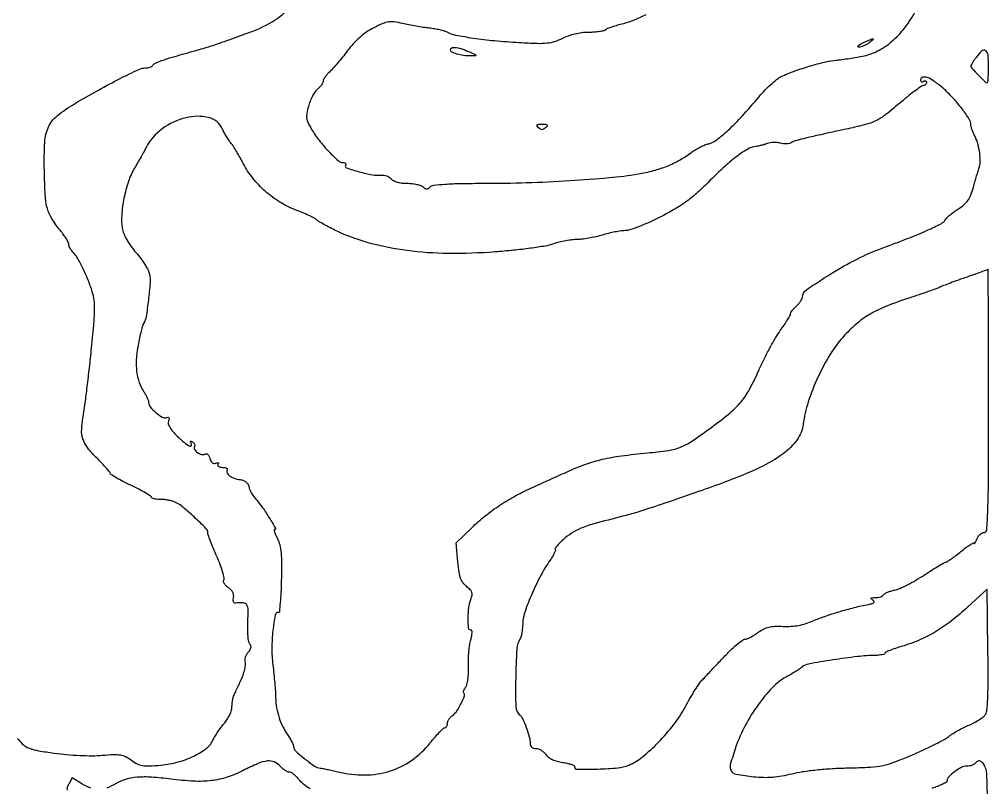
# Model space of a CAD drawing. Extents: x 0 to 1938, y 0 to 2000.
# Drawn here: x 1610.3 to 1938, y 1164.8 to 1424.4 of the extents above; entities that cross this region are included whole.
import ezdxf

# ---------------------------------------------------------------- set-up
doc = ezdxf.new("R2010")
doc.units = 0

msp = doc.modelspace()

# ---------------------------------------------------------------- linework, layer by layer
for points in [[(1609.64326, 1181.37625, -0.02233), (1610.522803, 1180.368943, 0.069998), (1612.053528, 1178.920195, 0.072066), (1613.910123, 1177.967187, 0.040128), (1616.759526, 1177.239181, 0.007608), (1622.060367, 1176.412457, 0.013203), (1626.231816, 1175.938666, 0.010593), (1630.740961, 1175.642867, 0.010833), (1634.988686, 1175.546617, 0.022426), (1638.303419, 1175.692079, -0.011018), (1642.247376, 1175.955393, -0.05315), (1644.487941, 1175.817265, -0.077309), (1646.233599, 1175.234737, -0.040083), (1648.189987, 1174.017657, 0.039992), (1650.154073, 1172.795293, 0.078549), (1651.896736, 1172.217834, 0.053371), (1654.141341, 1172.090737, 0.01065), (1658.150945, 1172.377411, 0.043438), (1663.932211, 1173.426416, 0.046388), (1669.313251, 1175.445888, 0.051284), (1673.562526, 1178.07586, 0.123965), (1675.832834, 1180.956679, -0.029159), (1676.445945, 1182.137068, -0.013297), (1677.375254, 1183.606402, -0.013116), (1678.439341, 1185.107112, -0.017596), (1679.485461, 1186.405539, 0.032937), (1680.457076, 1187.690199, 0.028964), (1681.298073, 1189.146262, 0.03008), (1681.902015, 1190.552245, 0.073208), (1682.125, 1191.655539, -0.014345), (1682.306248, 1193.862131, -0.049485), (1682.604408, 1195.264223, -0.032778), (1683.224117, 1196.843423, -0.003766), (1684.874812, 1200.286783, 0.022787), (1685.732091, 1202.264694, 0.02514), (1686.374721, 1204.24931, 0.025641), (1686.74719, 1205.983118, 0.104407), (1686.696032, 1207.054374, -0.078498), (1686.609572, 1207.923944, -0.054895), (1686.773846, 1208.896966, -0.054423), (1687.148975, 1209.820919, -0.072876), (1687.688327, 1210.54547, 0.047768), (1688.307204, 1211.295418, 0.102434), (1688.591292, 1211.98592, 0.125293), (1688.549966, 1212.639676, 0.093074), (1688.202945, 1213.277879, -0.131041), (1687.832393, 1214.100903, -0.018149), (1687.594455, 1215.976939, -0.01977), (1687.479084, 1218.267342, -0.015584), (1687.529664, 1220.75, 0.013724), (1687.630101, 1224.91845, 0.146162), (1687.144559, 1226.524264, 0.239575), (1685.96582, 1227.19388, 0.042044), (1683.337405, 1227.094718, -0.175102), (1682.921326, 1227.189922, -0.161194), (1682.644812, 1227.532192, -0.104331), (1682.55602, 1228.111929, -0.050003), (1682.673448, 1228.859264, 0.092876), (1682.737836, 1229.770301, 0.085936), (1682.47313, 1230.670097, 0.0751), (1681.878726, 1231.525136, 0.050639), (1680.977634, 1232.303112, -0.044246), (1680.185825, 1232.969297, -0.061897), (1679.619933, 1233.699529, -0.079022), (1679.349946, 1234.379582, -0.195896), (1679.437243, 1234.898457, 0.199553), (1679.555525, 1235.633062, 0.014073), (1679.004513, 1237.684277, 0.018157), (1678.164932, 1240.160545, 0.012598), (1677.045651, 1242.895987, -0.005056), (1675.878922, 1245.629038, -0.007052), (1674.89466, 1248.098603, -0.004522), (1674.118955, 1250.183976, -0.086986), (1674, 1250.862557, 0.199405), (1673.380397, 1252.35441, 0.009182), (1669.330253, 1256.243688, 0.014102), (1665.193555, 1259.861428, 0.078637), (1662.663696, 1261.355363, 0.03466), (1661.637656, 1261.680842, 0.018289), (1660.327773, 1261.94816, 0.018112), (1658.960845, 1262.124812, 0.02658), (1657.75, 1262.172246, -0.024956), (1656.696135, 1262.210106, -0.039849), (1655.807812, 1262.358451, -0.047792), (1655.177288, 1262.58194, -0.291524), (1655, 1262.86017, 0.260187), (1654.779021, 1263.256077, 0.006507), (1652.94375, 1264.355218, 0.012357), (1650.683022, 1265.59579, 0.007904), (1648, 1266.929639, -0.007634), (1645.316937, 1268.261698, -0.011962), (1643.05625, 1269.496743, -0.006117), (1641.215034, 1270.590847, -0.261315), (1641, 1270.974198, 0.17498), (1640.84344, 1271.407865, 0.006441), (1639.693746, 1272.756901, 0.011049), (1638.257113, 1274.327845, 0.007462), (1636.553178, 1276.057898, -0.030465), (1633.301426, 1279.678302, -0.092228), (1631.757499, 1282.594195, -0.090941), (1631.354142, 1285.893869, -0.029108), (1631.937849, 1290.819844, 0.010895), (1632.43057, 1293.986528, 0.002352), (1633.137672, 1299.486374, 0.002453), (1633.895306, 1305.863138, 0.002342), (1634.602632, 1312.346534, 0.00375), (1635.44519, 1321.051908, 0.017919), (1635.710405, 1326.037049, 0.031466), (1635.554184, 1329.460905, 0.049152), (1634.948985, 1332.346534, 0.020057), (1633.521764, 1336.317119, 0.017504), (1631.720535, 1340.348593, 0.017099), (1629.871551, 1343.820237, 0.065549), (1628.384117, 1345.75874, -0.038528), (1627.854449, 1346.376994, -0.034949), (1627.406584, 1347.088987, -0.036741), (1627.097216, 1347.785162, -0.086395), (1627, 1348.343585, 0.119289), (1626.83922, 1349.007908, 0.01792), (1626.163838, 1350.213215, 0.019267), (1625.243386, 1351.602577, 0.015567), (1624.15349, 1353.022156, -0.031367), (1621.226861, 1357.094077, -0.074665), (1619.740041, 1360.501691, -0.051781), (1619.035632, 1364.897405, -0.009224), (1618.727485, 1373.226328, -0.01764), (1618.889723, 1382.91448, -0.093364), (1620.136718, 1388.049958, -0.117761), (1623.033117, 1391.790878, -0.035551), (1628.979882, 1395.915773, -0.007307), (1637.020195, 1400.527447, -0.00993), (1644.41533, 1404.43671, -0.006875), (1650.691633, 1407.489255, -0.110174), (1652.981392, 1408, 0.044503), (1653.750915, 1408.068629, 0.045203), (1654.491975, 1408.272319, 0.049288), (1655.09987, 1408.571293, 0.115927), (1655.454911, 1408.927045, -0.150202), (1656.277691, 1409.647291, -0.021712), (1658.375253, 1410.478896, -0.01299), (1661.951229, 1411.616727, -0.002081), (1669, 1413.627743, 0.004611), (1673.343914, 1414.890863, 0.007938), (1676.93378, 1416.033178, 0.005631), (1681.231845, 1417.530445, 0.001272), (1688.5, 1420.175433, 0.052079), (1696.741577, 1424.213903, 0.083954), (1702.567016, 1429.397955, 0.07022)], [(1822.079976, 1425.9787, -0.027652), (1818.192589, 1424.133016, -0.037619), (1814.5, 1422.938842, 0.010991), (1812.515943, 1422.411974, 0.013496), (1810.689687, 1421.829929, 0.01196), (1809.191922, 1421.267122, 0.088905), (1808.55, 1420.86404, -0.128921), (1807.905915, 1420.527394, -0.019266), (1806.45736, 1420.253812, -0.02059), (1804.682886, 1420.063274, -0.01645), (1802.760162, 1420, 0.031406), (1800.50984, 1419.858512, 0.025707), (1798.136416, 1419.434007, 0.02598), (1795.851675, 1418.776186, 0.034879), (1793.869491, 1417.933419, -0.038818), (1791.226459, 1416.834156, -0.054622), (1788.729985, 1416.308798, -0.032952), (1785.365686, 1416.199761, -0.006066), (1779.159329, 1416.483051, -0.009201), (1770.963052, 1417.108376, -0.012993), (1763.69349, 1417.988862, -0.012729), (1757.827737, 1419.007685, -0.073624), (1754.875198, 1420.066792, 0.052672), (1753.947214, 1420.444074, 0.01436), (1752.413144, 1420.839358, 0.014359), (1750.637, 1421.189703, 0.014488), (1748.848987, 1421.436313, -0.010576), (1746.848094, 1421.69635, -0.005797), (1744.40837, 1422.095031, -0.005775), (1741.939564, 1422.557357, -0.009173), (1739.83908, 1423.016092, 0.02318), (1737.031953, 1423.547271, 0.072453), (1735.114868, 1423.53962, 0.064457), (1733.160398, 1422.983141, 0.015728), (1730.119607, 1421.560609, 0.03272), (1727.679804, 1420.116499, 0.029368), (1725.355036, 1418.317539, 0.028281), (1723.173963, 1416.186303, 0.025435), (1721.163908, 1413.748623, -0.007827), (1719.515355, 1411.59949, -0.007606), (1717.784868, 1409.482193, -0.007539), (1716.207653, 1407.66749, -0.027837), (1715.133381, 1406.595012, 0.026781), (1714.316824, 1405.783254, 0.030255), (1713.626681, 1404.919801, 0.031639), (1713.13856, 1404.124643, 0.12243), (1713, 1403.567253, -0.117806), (1712.869988, 1403.023107, -0.035063), (1712.428221, 1402.284724, -0.033035), (1711.798458, 1401.498425, -0.030347), (1711.053519, 1400.777853, 0.067253), (1710.22858, 1399.853067, 0.026923), (1709.354188, 1398.395219, 0.02605), (1708.568095, 1396.700624, 0.029813), (1708.001921, 1395.007133, 0.024201), (1707.479063, 1392.6087, 0.07677), (1707.457757, 1390.971225, 0.076049), (1707.931557, 1389.395201, 0.023453), (1709.103719, 1387.201521, 0.032293), (1711.625669, 1383.532524, 0.023452), (1714.870194, 1379.785548, 0.018005), (1718.073102, 1376.653333, 0.186683), (1719.761965, 1376, -0.069004), (1720.24003, 1375.933708, -0.143328), (1720.556149, 1375.735388, -0.190255), (1720.663388, 1375.441395, -0.132601), (1720.561304, 1375.099192, 0.482651), (1720.877319, 1374.221964, 0.014199), (1725.179577, 1372.903913, 0.021403), (1729.669722, 1371.871085, 0.075984), (1732.613856, 1371.777985, -0.068263), (1733.515722, 1371.763329, -0.051389), (1734.476477, 1371.512625, -0.052145), (1735.348842, 1371.078089, -0.078093), (1735.986301, 1370.516507, 0.106917), (1736.776601, 1369.896734, 0.045023), (1738.045743, 1369.416072, 0.039041), (1739.635388, 1369.103737, 0.029), (1741.422445, 1369, -0.026156), (1743.109708, 1368.911674, -0.028746), (1744.725343, 1368.6475, -0.02989), (1746.064519, 1368.263406, -0.112045), (1746.8, 1367.8, 0.049631), (1747.452741, 1367.265408, 0.147822), (1748, 1367.1, 0.147822), (1748.547259, 1367.265408, 0.049631), (1749.2, 1367.8, -0.169642), (1750.396416, 1368.376924, -0.011838), (1754.168579, 1368.715649, -0.012326), (1759.549466, 1368.937629, -0.004085), (1767.45, 1369.004067, 0.00793), (1781.692167, 1369.233361, 0.0072), (1796.386943, 1369.915051, 0.007417), (1809.73203, 1370.925723, 0.018155), (1819.5, 1372.170289, 0.024331), (1824.666661, 1373.280652, 0.031072), (1829.284735, 1374.823678, 0.032436), (1833.510499, 1376.862031, 0.031094), (1837.5, 1379.455672, -0.025647), (1838.859411, 1380.360652, -0.01824), (1840.466425, 1381.237703, -0.018478), (1842.065513, 1381.963653, -0.03687), (1843.385701, 1382.394561, 0.103509), (1846.096881, 1383.697779, 0.023989), (1849.980641, 1386.984511, 0.020229), (1854.732378, 1391.787377, 0.009877), (1860.414545, 1398.268039, -0.018165), (1862.503446, 1400.572306, -0.017984), (1864.76085, 1402.726865, -0.018171), (1866.868492, 1404.465636, -0.063794), (1868.386885, 1405.347223, -0.015231), (1873.194455, 1407.201735, -0.013484), (1878.304186, 1408.842657, -0.013817), (1883.023547, 1410.078599, -0.03566), (1886.5, 1410.629693, 0.01173), (1888.413964, 1410.839885, 0.005301), (1890.911978, 1411.200686, 0.005245), (1893.541627, 1411.637305, 0.007145), (1895.902477, 1412.08967, 0.074895), (1900.950518, 1413.950201, 0.057702), (1905.741177, 1417.355155, 0.051467), (1910.108103, 1422.188224, 0.038501), (1913.892531, 1428.29256, 0.012314)], [(1708.60488, 1164.30794, -0.034842), (1706.371626, 1165.931503, -0.051548), (1704.688249, 1167.669197, 0.030858), (1703.892823, 1168.561228, 0.034287), (1703.019627, 1169.315327, 0.036617), (1702.195379, 1169.844334, 0.124993), (1701.582407, 1170, -0.109101), (1700.96991, 1170.135258, -0.035234), (1700.152072, 1170.5875, -0.033214), (1699.286486, 1171.234616, -0.031726), (1698.5, 1172, 0.109618), (1696.472502, 1173.437884, 0.129642), (1694.151867, 1173.766469, 0.072963), (1690.976987, 1172.912161, 0.016467), (1685.910293, 1170.517838, -0.039882), (1680.552773, 1168.286329, -0.049351), (1675.276024, 1167.126707, -0.042177), (1669.248091, 1166.925326, -0.019986), (1661.5, 1167.63139, 0.01579), (1654.968932, 1168.28185, 0.036856), (1650.059152, 1168.252452, 0.049164), (1646.204195, 1167.559272, 0.068624), (1643, 1166.154441, -0.047029), (1639.891915, 1164.629076, -0.088427)], [(1937.630787, 1161.300439, 0.001652), (1937.397124, 1169.144029, 0.059924), (1937.122737, 1170.925861, 0.062612), (1936.418712, 1172.602437, 0.129043), (1935.426158, 1173.607197, 0.212569), (1934.400687, 1173.726624, 0.180487), (1933.532624, 1173.052786, -0.119487), (1933.123548, 1172.648608, -0.048447), (1932.411448, 1172.309256, -0.044303), (1931.539439, 1172.077893, -0.042725), (1930.629544, 1172, 0.116289), (1928.758899, 1171.558965, 0.044808), (1926.473834, 1170.149688, 0.043556), (1924.550681, 1168.431234, 0.190893), (1924, 1167.041412, -0.267754), (1923.754793, 1166.616345, -0.017675), (1922.457813, 1165.926251, -0.021783), (1920.76188, 1165.189001, -0.01425), (1918.75, 1164.481817, 0.02193)], [(1634.441398, 1164.580957, -0.050755), (1631.427273, 1166.044948), (1628.118478, 1168.089895), (1626.979535, 1165.961761, 0.042387), (1626.482662, 1164.808072, 0.109243), (1626.388707, 1163.910759, 0.111207)]]:
    msp.add_lwpolyline(points, format="xyb")
for points in [[(1897.55887, 1416.468197, -0.035151), (1896.701167, 1415.909576, -0.030217), (1895.730029, 1415.444532, -0.031371), (1894.793776, 1415.130668, -0.072543), (1894.05887, 1415.045104, -0.268275), (1893.797767, 1415.206315, -0.333241), (1893.839168, 1415.480476, -0.068317), (1894.441795, 1415.930248, -0.018838), (1895.5, 1416.463885, -0.003644), (1898.156398, 1417.656888, -0.10355), (1898.889317, 1417.811923, -0.701493), (1898.969815, 1417.591013, -0.012305)], [(1762.13519, 1413.539142, -0.003263), (1764.238455, 1412.609631, -0.156557), (1764.577754, 1412.303997, -0.560944), (1764.46703, 1412.099112, -0.010683), (1763, 1412.052796, -0.033621), (1760.500187, 1412.195498, -0.04064), (1758.199946, 1412.674907, -0.04399), (1756.471599, 1413.354499, -0.284374), (1756, 1414.116631, -0.311618), (1756.455307, 1414.776243, -0.114578), (1757.63647, 1414.935847, -0.057514), (1759.557781, 1414.528838, -0.02149)], [(1933.75, 1411.530467, 0.009459), (1933.079698, 1410.570987, 0.012858), (1932.514062, 1409.679043, 0.00977), (1932.080166, 1408.92106, 0.125748), (1932, 1408.607346, 0.191506), (1932.281978, 1407.898135, 0.005747), (1934.5368, 1405.565113, 0.005694), (1936.846046, 1403.282673, 0.19444), (1937.545455, 1403, 0.382823), (1937.727498, 1403.163315, 0.006474), (1937.866477, 1404.615625, 0.012865), (1937.96731, 1406.391155, 0.00775), (1938, 1408.5, 0.024583), (1937.809622, 1412.369849, 0.216556), (1936.97234, 1413.815921, 0.357474), (1935.689842, 1413.729602, 0.047096)], [(1915, 1403.940983, 0.108972), (1915.078288, 1403.586039, 0.182303), (1915.29375, 1403.3746, 0.161196), (1915.6179, 1403.343488, 0.082592), (1916, 1403.5, -0.082592), (1916.3821, 1403.656512, -0.161196), (1916.70625, 1403.6254, -0.182303), (1916.921712, 1403.413961, -0.108972), (1917, 1403.059017, -0.096246), (1916.921466, 1402.654811, -0.097245), (1916.697405, 1402.311086, -0.098574), (1916.362977, 1402.080954, -0.101902), (1915.969889, 1402, 0.152297), (1915.322501, 1401.798128, 0.00661), (1913.364133, 1400.406639, 0.010735), (1911.070394, 1398.654038, 0.0074), (1908.545769, 1396.575794, -0.009061), (1903.213415, 1392.215896, -0.049836), (1900.08506, 1390.220913, -0.052724), (1896.697679, 1388.935267, -0.010867), (1890.480179, 1387.442312, 0.000705), (1879.927714, 1385.13419, 0.006207), (1875.273545, 1384.048566, 0.012285), (1872.616785, 1383.324308, 0.070684), (1871.295989, 1382.715612, -0.097372), (1870.656815, 1382.461172, -0.03697), (1869.698428, 1382.354538, -0.034881), (1868.610488, 1382.390272, -0.03585), (1867.548225, 1382.577252, 0.037615), (1866.445762, 1382.767303, 0.029801), (1865.23698, 1382.810754, 0.030655), (1864.105231, 1382.714388, 0.063435), (1863.252236, 1382.475618, -0.023994), (1862.420122, 1382.170312, -0.012381), (1861.353843, 1381.864953, -0.012279), (1860.239407, 1381.604491, -0.018172), (1859.250207, 1381.436013, 0.094158), (1856.541918, 1380.53815, 0.034719), (1853.155578, 1378.332596, 0.024747), (1848.873614, 1374.753762, 0.00918), (1843.20125, 1369.318769, -0.015392), (1839.205148, 1365.583991, -0.024068), (1835.523996, 1362.651369, -0.024231), (1831.596543, 1360.099941, -0.015886), (1826.8496, 1357.531895, -0.011078), (1823.182724, 1355.796757, -0.013228), (1819.651285, 1354.331244, -0.012014), (1816.630904, 1353.253025, -0.079883), (1815.057281, 1353, 0.035925), (1813.673052, 1352.900414, 0.012166), (1811.680568, 1352.562555, 0.012028), (1809.489279, 1352.080922, 0.013533), (1807.408931, 1351.510824, -0.017972), (1805.237275, 1350.93638, -0.012766), (1802.766998, 1350.443021, -0.012911), (1800.381921, 1350.092859, -0.026574), (1798.5, 1349.966931, 0.028021), (1796.679188, 1349.839806, 0.015975), (1794.5, 1349.493316, 0.015919), (1792.322194, 1349.002969, 0.025317), (1790.5, 1348.431459, -0.04766), (1788.081891, 1347.790008, -0.007315), (1783.156642, 1347.04855, -0.008116), (1777.300673, 1346.350996, -0.006964), (1771.118357, 1345.803044, -0.020823), (1755.296129, 1345.283335, -0.030049), (1741.33253, 1346.246734, -0.033729), (1728.975434, 1348.705325, -0.042306), (1718, 1352.691663, -0.008309), (1715.784352, 1353.760765, -0.009134), (1713.675, 1354.870884, -0.008638), (1711.908802, 1355.882133, -0.044881), (1711, 1356.540549, 0.058054), (1710.068456, 1357.178804, 0.010561), (1708.192983, 1358.116419, 0.011242), (1705.938296, 1359.123278, 0.009989), (1703.55058, 1360.070135, -0.050317), (1698.350585, 1362.634195, -0.042086), (1693.422667, 1366.324531, -0.042045), (1689.177352, 1370.792403, -0.049938), (1686.008867, 1375.670695, 0.008609), (1684.935571, 1377.666288, 0.008056), (1683.770851, 1379.668892, 0.008054), (1682.679884, 1381.412879, 0.027144), (1681.888275, 1382.5, -0.023294), (1681.165325, 1383.476941, -0.011399), (1680.332269, 1384.783216, -0.011282), (1679.526373, 1386.183118, -0.016057), (1678.879408, 1387.464139, 0.23061), (1674.26089, 1391.213819, 0.118324), (1666.626583, 1391.161098, 0.097018), (1658.591572, 1387.418647, 0.115434), (1653.141327, 1381.098495, -0.005566), (1652.441111, 1379.794866, -0.001963), (1651.409323, 1377.941433, -0.001949), (1650.259439, 1375.913362, -0.002287), (1649.15307, 1374, 0.051673), (1647.152861, 1369.587282, 0.030598), (1645.659182, 1363.998304, 0.03072), (1644.872987, 1358.360392, 0.059638), (1645.063648, 1353.823643, 0.057272), (1645.574497, 1352.016907, 0.030999), (1646.584733, 1349.935936, 0.028185), (1647.990856, 1347.743562, 0.023792), (1649.711639, 1345.590255, -0.020183), (1651.303064, 1343.628013, -0.020259), (1652.728968, 1341.546243, -0.020569), (1653.820824, 1339.634431, -0.072348), (1654.283125, 1338.299257, -0.065457), (1654.460413, 1335.254253, -0.011683), (1653.913395, 1329.569752, -0.009853), (1653.118725, 1323.889744, -0.099038), (1652.288315, 1321.657487, 0.069792), (1651.96034, 1320.9115, 0.006922), (1651.454543, 1319.017903, 0.008617), (1650.919394, 1316.731701, 0.006738), (1650.414881, 1314.232971, 0.030274), (1649.814556, 1309.464084, 0.047609), (1649.940163, 1305.340515, 0.054223), (1650.800066, 1301.732046, 0.059511), (1652.39978, 1298.512611, -0.019821), (1653.012297, 1297.491711, -0.020954), (1653.529935, 1296.443938, -0.021129), (1653.897915, 1295.508306, -0.083307), (1654, 1294.899854, 0.176781), (1654.544146, 1293.408908, 0.042407), (1656.43574, 1291.5145, 0.041646), (1658.588263, 1289.983847, 0.217496), (1659.998846, 1289.832949, -0.078832), (1660.533821, 1289.921706, -0.267571), (1660.829946, 1289.753795, -0.185469), (1660.898342, 1289.343826, -0.04126), (1660.69567, 1288.649313, 0.159549), (1660.649362, 1287.723487, 0.065418), (1661.141774, 1286.54935, 0.046683), (1662.144722, 1285.147605, 0.021419), (1663.689722, 1283.512863, 0.019216), (1666.074932, 1281.368161, 0.057593), (1667.906899, 1280.170874, 0.429641), (1668.460255, 1280.371473, 0.246043), (1668.404508, 1281.154508, -0.028948), (1668.154868, 1281.616187, -0.323892), (1668.191836, 1281.80982, -0.309012), (1668.391571, 1281.841292, -0.02762), (1668.861803, 1281.58541, -0.068083), (1669.271489, 1281.247605, -0.084621), (1669.540263, 1280.834194, -0.099751), (1669.629765, 1280.411766, -0.141819), (1669.527322, 1280.044209, 0.283858), (1669.52693, 1279.085518, 0.098234), (1670.509889, 1278.027407, 0.088895), (1671.903882, 1277.355685, 0.209301), (1673.023503, 1277.514526, -0.174656), (1673.504101, 1277.615832, -0.146619), (1673.980113, 1277.397963, -0.098594), (1674.397176, 1276.853701, -0.050421), (1674.69873, 1276.044058, 0.054138), (1675.027807, 1275.180152, 0.104501), (1675.491224, 1274.607515, 0.136188), (1676.056277, 1274.360936, 0.127476), (1676.683359, 1274.431988, -0.043826), (1677.193492, 1274.578023, -0.174833), (1677.509819, 1274.528611, -0.311493), (1677.613329, 1274.32267, -0.10422), (1677.492921, 1273.988546, 0.21322), (1677.442766, 1273.61488, 0.177721), (1677.683606, 1273.290385, 0.099696), (1678.231064, 1273.07058, 0.045798), (1679, 1273, -0.040669), (1679.773842, 1272.936952, -0.088107), (1680.334885, 1272.739534, -0.164968), (1680.595346, 1272.448313, -0.243732), (1680.570027, 1272.113307, 0.263316), (1680.533396, 1271.165569, 0.114971), (1681.377379, 1270.174163, 0.075438), (1682.969036, 1269.33331, 0.049394), (1684.989784, 1268.845818, -0.060025), (1686.047603, 1268.566773, -0.077987), (1686.909479, 1268.057746, -0.085412), (1687.517316, 1267.35235, -0.091246), (1687.837022, 1266.5, 0.062147), (1688.129367, 1265.558241, 0.024747), (1688.748531, 1264.353125, 0.02403), (1689.552985, 1263.103973, 0.027808), (1690.438079, 1262, -0.029634), (1692.541254, 1259.357018, -0.015967), (1694.826642, 1255.876123, -0.008443), (1696.831021, 1252.472008, -0.574576), (1696.555879, 1252, 0.470698), (1696.410348, 1251.824004, 0.03046), (1696.597683, 1251.089832, 0.027062), (1696.979412, 1250.090395, 0.014575), (1697.550908, 1248.901555, -0.061033), (1698.323015, 1246.820883, -0.035134), (1698.757913, 1244.17945, -0.023077), (1698.930332, 1240.497768, -0.00698), (1698.855861, 1234.901555, -0.005219), (1698.698179, 1230.721527, -0.008667), (1698.467421, 1227.202332, -0.00299), (1698.202711, 1224.2289, -0.38672), (1697.951021, 1224, 0.359943), (1696.77268, 1223.025468, 0.019488), (1695.998653, 1217.897228, 0.02657), (1695.654607, 1211.941575, 0.030904), (1695.978918, 1206.27933, -0.003548), (1696.334214, 1203.117678, -0.003905), (1696.632643, 1200.050803, -0.003642), (1696.848028, 1197.427062, -0.019747), (1696.898187, 1196, 0.036566), (1697.133598, 1192.580959, 0.035612), (1697.864641, 1189.201509, 0.036277), (1699.049224, 1186.023138, 0.041763), (1700.636504, 1183.203712, -0.0136), (1701.541457, 1181.788847, -0.016652), (1702.305732, 1180.417785, -0.015226), (1702.868173, 1179.237757, -0.103948), (1703.000029, 1178.610453, 0.210088), (1703.605149, 1177.233956, 0.016011), (1706.753881, 1174.525085, 0.019315), (1710.070077, 1172.057044, 0.127027), (1712, 1171.355893, -0.022223), (1712.848012, 1171.236202, -0.004208), (1714.38125, 1170.936442, -0.004487), (1716.167174, 1170.554926, -0.004104), (1718, 1170.130339, 0.059068), (1727.130616, 1169.049294, 0.075789), (1735.482945, 1170.323923, 0.078257), (1742.872325, 1173.975081, 0.068301), (1749.179386, 1179.868525, -0.009004), (1750.83857, 1181.834769, -0.013315), (1752.369269, 1183.492629, -0.008466), (1753.690994, 1184.804609, -0.193556), (1754.176826, 1185, 0.170849), (1754.490898, 1185.110545, 0.094179), (1754.758193, 1185.423968, 0.074691), (1754.938989, 1185.891181, 0.055085), (1755, 1186.443296, -0.096836), (1755.126531, 1187.090492, -0.046174), (1755.518585, 1187.846468, -0.043408), (1756.089981, 1188.586568, -0.047382), (1756.765396, 1189.193296, 0.08412), (1758.234641, 1190.72139, 0.03401), (1759.701014, 1193.224497, 0.028243), (1760.779161, 1195.736196, 0.291454), (1760.546117, 1196.787217, -0.208184), (1760.426832, 1197.090352, -0.069921), (1760.511572, 1197.569001, -0.055406), (1760.768148, 1198.135106, -0.039142), (1761.17104, 1198.706091, 0.117372), (1761.607618, 1199.589378, 0.022438), (1761.931249, 1201.362788, 0.022807), (1762.125377, 1203.513214, 0.019253), (1762.138913, 1205.7981, -0.016038), (1762.137693, 1208.21942, -0.013499), (1762.287814, 1210.779754, -0.013714), (1762.552284, 1213.110453, -0.036267), (1762.906743, 1214.75, 0.020567), (1763.242324, 1216.096265, 0.049026), (1763.350433, 1217.120224, 0.083446), (1763.245443, 1217.773749, 0.321707), (1762.930194, 1218, -0.387272), (1762.176677, 1218.686609, -0.023834), (1762.02755, 1221.984043, -0.030758), (1762.258293, 1225.586725, -0.059536), (1762.955784, 1228.383703, 0.043069), (1763.353312, 1229.780674, 0.128448), (1763.289887, 1230.76498, 0.118016), (1762.746492, 1231.641829, 0.033571), (1761.526551, 1232.698803, -0.069547), (1760.295765, 1233.93033, -0.075524), (1759.490808, 1235.419809, -0.049688), (1758.955702, 1237.556322, -0.013619), (1758.543514, 1241.007245), (1757.945493, 1247.51449), (1763.222746, 1252.589948, -0.022639), (1767.824757, 1256.631429, -0.022771), (1772.764645, 1260.231923, -0.022215), (1778.129104, 1263.446639, -0.019388), (1784.00324, 1266.332738, 0.00095), (1786.573325, 1267.479886, 0.000486), (1789.794702, 1268.928849, 0.000483), (1793.110945, 1270.428216, 0.000726), (1796, 1271.742862, -0.022071), (1801.829762, 1274.100858, -0.02838), (1807.379886, 1275.717751, -0.023567), (1813.831326, 1276.889111, -0.0098), (1822.631101, 1277.886709, 0.012776), (1829.786115, 1278.741012, 0.059336), (1833.796745, 1279.820476, 0.053168), (1837.639146, 1281.858568, 0.008987), (1844.450562, 1286.638451, 0.015877), (1850.579197, 1291.410861, 0.047026), (1854.337752, 1295.184165, 0.049456), (1857.22219, 1299.486338, 0.019032), (1860.378429, 1305.958464, -0.011213), (1862.060044, 1309.548138, -0.008963), (1864.026895, 1313.340448, -0.00908), (1865.97455, 1316.785624, -0.022577), (1867.555961, 1319.210779, 0.007739), (1868.875334, 1321.108559, 0.010888), (1869.988314, 1322.843978, 0.007354), (1870.859445, 1324.317975, 0.1305), (1871, 1324.847327, -0.136369), (1871.121387, 1325.284117, -0.02598), (1871.5875, 1325.974163, -0.025983), (1872.234315, 1326.745241, -0.021327), (1873, 1327.5, 0.026545), (1873.768358, 1328.273358, 0.029278), (1874.423956, 1329.099955, 0.030517), (1874.893504, 1329.864121, 0.114083), (1875.039, 1330.404988, -0.23595), (1876.484334, 1333.056795, -0.013559), (1884.467273, 1338.30103, -0.02093), (1893.529291, 1343.396911, -0.029744), (1902, 1347.088008, 0.005288), (1910.761312, 1350.406244, 0.012311), (1917.233381, 1353.121548, 0.01092), (1921.936399, 1355.356916, 0.145678), (1923.315979, 1356.654699, -0.071639), (1923.86102, 1357.343155, -0.016405), (1924.974445, 1358.330206, -0.016637), (1926.345797, 1359.392826, -0.015531), (1927.815979, 1360.387661, 0.036871), (1929.705639, 1361.787409, 0.063018), (1931.018303, 1363.24342, 0.058218), (1931.991943, 1365.062246, 0.026996), (1932.839194, 1367.608555, -0.002383), (1933.392191, 1369.591245, -0.002632), (1933.94635, 1371.503763, -0.002445), (1934.436078, 1373.131886, -0.013488), (1934.727666, 1374, 0.083478), (1935.135545, 1376.186165, 0.034496), (1934.981381, 1379.201511, 0.034333), (1934.390123, 1382.297792, 0.055939), (1933.426095, 1384.79002, -0.016246), (1932.884471, 1385.915977, -0.016997), (1932.425808, 1387.058086, -0.01691), (1932.09775, 1388.068044, -0.068895), (1932.006161, 1388.705591, 0.139947), (1931.423178, 1390.708839, 0.021676), (1929.049555, 1394.144124, 0.024134), (1925.96826, 1397.83047, 0.026136), (1922.622873, 1401.100758, 0.025999), (1919.644692, 1403.459272, 0.065382), (1917.203229, 1404.752867, 0.15673), (1915.674287, 1404.822832, 0.338506)], [(1788.2, 1387.8, -0.049631), (1787.547259, 1387.265408, -0.147822), (1787, 1387.1, -0.147822), (1786.452741, 1387.265408, -0.049631), (1785.8, 1387.8, -0.051663), (1785.313616, 1388.398813, -0.354955), (1785.35, 1388.75, -0.180052), (1785.800928, 1388.95632, -0.018208), (1787, 1389, -0.018208), (1788.199072, 1388.95632, -0.180052), (1788.65, 1388.75, -0.354955), (1788.686384, 1388.398813, -0.051663)], [(1930, 1337.076781, 0.002438), (1927.054289, 1336.025809, 0.003323), (1924.409375, 1335.04766, 0.002197), (1922.199367, 1334.2025, 0.037716), (1921.5, 1333.868922, -0.043502), (1920.783304, 1333.537187, -0.002088), (1918.296875, 1332.65099, -0.003401), (1915.328963, 1331.629765, -0.002442), (1912, 1330.527639, 0.01439), (1903.863285, 1327.616303, 0.035957), (1898.167112, 1324.904873, 0.044162), (1893.642727, 1321.78012, 0.034424), (1889.315676, 1317.655021, 0.045991), (1884.582959, 1311.410633, 0.03048), (1880.302051, 1303.493536, 0.030495), (1877.018624, 1295.122006, 0.046318), (1875.312322, 1287.5, -0.127306), (1873.235487, 1282.314017, -0.075413), (1868.498956, 1277.570896, -0.050746), (1860.690421, 1272.952137, -0.019326), (1849, 1268.090665, -0.004387), (1839.918955, 1264.809999, -0.003114), (1829.679825, 1261.283682, -0.002603), (1820.279949, 1258.166164, -0.016997), (1815.5, 1256.786273, 0.003366), (1805.615475, 1254.222456, 0.023628), (1800.873533, 1252.715164, 0.046211), (1797.755784, 1251.219231, 0.041754), (1794.850521, 1249.131149, 0.013235), (1793.374769, 1247.802182, 0.022133), (1792.215793, 1246.599655, 0.018167), (1791.398382, 1245.601903, 0.375102), (1791.42264, 1245.244027, -0.28642), (1791.507741, 1244.876421, -0.026452), (1791.14238, 1243.970371, -0.027763), (1790.546389, 1242.857577, -0.017891), (1789.740782, 1241.635961, 0.032498), (1786.65891, 1236.651932, 0.019489), (1783.63127, 1230.381939, 0.018338), (1781.24743, 1224.311816, 0.072875), (1780.485308, 1220.392313, -0.012148), (1780.368723, 1218.749512, -0.014537), (1780.176549, 1217.210357, -0.013307), (1779.944055, 1215.931965, -0.086984), (1779.702938, 1215.328361, 0.122923), (1778.48737, 1211.519901, 0.012096), (1778.098055, 1201.827365, 0.009018), (1778.11866, 1191.926891, 0.218291), (1779.290846, 1189.5, -0.109124), (1780.38731, 1188.094212, -0.020978), (1781.662608, 1185.103441, -0.022955), (1782.693364, 1181.942425, -0.067429), (1783, 1179.679002, 0.10369), (1783.141178, 1179.005553, 0.111698), (1783.539353, 1178.465999, 0.102677), (1784.162033, 1178.119391, 0.075968), (1784.943296, 1178, -0.088365), (1785.793855, 1177.848498, -0.049214), (1786.744112, 1177.388427, -0.047046), (1787.64308, 1176.714536, -0.055682), (1788.344848, 1175.918048, 0.07986), (1789.22686, 1175.009165, 0.049719), (1790.502188, 1174.24181, 0.043814), (1792.087691, 1173.654534, 0.03347), (1793.901552, 1173.286379, -0.019562), (1795.472134, 1173.012814, -0.030393), (1796.796081, 1172.643069, -0.030718), (1797.769758, 1172.237679, -0.286163), (1798, 1171.868331, 0.411987), (1798.896267, 1170.965219, 0.008656), (1805.823959, 1171.032452, 0.016062), (1812.579948, 1171.43245, 0.076278), (1816.32779, 1172.363599, 0.072435), (1820.940956, 1175.131352, 0.02873), (1826.398546, 1180.139266, 0.028499), (1831.557238, 1186.093749, 0.040968), (1835.349751, 1191.945474, -0.009162), (1836.981404, 1194.852419, -0.009486), (1838.700273, 1197.663728, -0.009248), (1840.278047, 1200.039472, -0.039831), (1841.349751, 1201.353024, 0.00114), (1842.428314, 1202.48398, 0.00041), (1843.958834, 1204.09884, 0.000406), (1845.633352, 1205.871421, 0.000482), (1847.212236, 1207.548727, -0.007697), (1850.515598, 1210.958078, -0.021198), (1852.978982, 1213.222792, -0.026965), (1854.849056, 1214.63589, -0.149393), (1856.040493, 1215, 0.109287), (1856.618888, 1215.127951, 0.017019), (1857.669561, 1215.660938, 0.018259), (1858.883359, 1216.388531, 0.014997), (1860.12514, 1217.25, -0.041108), (1861.9063, 1218.352687, -0.059338), (1863.642391, 1218.993556, -0.049676), (1865.700308, 1219.274796, -0.020109), (1868.53537, 1219.264415, 0.026091), (1871.222888, 1219.286709, 0.030188), (1873.763863, 1219.595221, 0.030427), (1876.231827, 1220.204449, 0.027313), (1878.700722, 1221.126607, -0.019584), (1882.589678, 1222.648046, -0.010855), (1887.44045, 1224.212815, -0.01064), (1892.571915, 1225.627763, -0.013648), (1897.351312, 1226.698943, 0.017469), (1898.673796, 1227.005976, 0.123847), (1899.244451, 1227.324799, 0.36519), (1899.286157, 1227.687197, 0.105454), (1898.851312, 1228.113056, -0.041898), (1898.308087, 1228.524798, -0.424326), (1898.298939, 1228.779692, -0.185946), (1898.654357, 1228.945446, -0.015425), (1899.690983, 1228.984687, 0.038474), (1900.571477, 1229.058734, 0.041714), (1901.405945, 1229.266652, 0.045718), (1902.080828, 1229.567179, 0.12741), (1902.452451, 1229.923063, -0.128958), (1902.872688, 1230.323056, -0.02614), (1903.806674, 1230.776475, -0.025973), (1904.979806, 1231.201713, -0.021777), (1906.261468, 1231.532077, 0.05235), (1907.940651, 1232.076133, 0.013407), (1910.522018, 1233.306381, 0.013507), (1913.408249, 1234.877771, 0.013338), (1916.217741, 1236.609013, -0.004319), (1918.841283, 1238.291701, -0.006485), (1921.16168, 1239.710148, -0.002975), (1923.152876, 1240.876188, -0.131707), (1923.614749, 1241, 0.148966), (1924.044751, 1241.131018, 0.006277), (1925.373173, 1242.047791, 0.010341), (1926.929857, 1243.200292, 0.007123), (1928.647008, 1244.56695, -0.011238), (1930.321974, 1245.877663, -0.021151), (1931.739928, 1246.846129, -0.02106), (1932.816507, 1247.45515, -0.535338), (1933.063386, 1247.31695, 0.505623), (1933.179641, 1247.244534, 0.150533), (1933.373817, 1247.400916, 0.039121), (1933.678476, 1247.938269, 0.013847), (1934.031162, 1248.75, -0.05432), (1934.490944, 1249.610511, -0.056546), (1935.119978, 1250.339062, -0.062859), (1935.81486, 1250.835196, -0.124258), (1936.467776, 1251, 0.393986), (1937.395624, 1251.865458, 0.008784), (1937.741392, 1258.510687, 0.007737), (1937.955428, 1269.807647, 0.000867), (1938, 1295.5, 0.000526), (1937.982043, 1312.553742, 0.000883), (1937.926563, 1326.885748, 0.000036), (1937.852856, 1339.796735, 0.575348), (1937.75, 1339.855739, -0.044585), (1937.545817, 1339.761042, -0.000213), (1935.370312, 1338.979912, -0.000991), (1932.892988, 1338.09714, -0.000626)], [(1931.015787, 1225.861933, -0.021213), (1925.397584, 1221.102733, -0.030111), (1919.995178, 1217.405276, -0.03249), (1914.535136, 1214.597169, -0.032359), (1908.75, 1212.515729, 0.010211), (1906.546014, 1211.831305, 0.01612), (1904.689063, 1211.145548, 0.010203), (1903.21337, 1210.510472, 0.294059), (1903, 1210.179042, -0.313942), (1902.813824, 1209.911753, -0.033289), (1902.045312, 1209.68455, -0.031661), (1900.995686, 1209.517748, -0.019671), (1899.75, 1209.449213, 0.024926), (1893.614392, 1209.046964, 0.010132), (1885.318087, 1207.915288, 0.00527), (1877.065671, 1206.529485, 0.131544), (1875, 1205.560789, -0.027738), (1874.16109, 1204.930131, -0.007205), (1872.743229, 1204.011787, -0.007304), (1871.094349, 1203.010495, -0.007396), (1869.42376, 1202.062085, 0.077566), (1864.893644, 1198.572527, 0.034225), (1860.061958, 1192.732403, 0.03295), (1855.708795, 1185.740684, 0.038973), (1852.583259, 1178.610047, 0.013691), (1850.669239, 1172.589606, 0.207126), (1850.943158, 1170.462009, 0.219808), (1852.672628, 1169.274886, 0.015533), (1858.625702, 1168.449635, 0.02169), (1861.853905, 1168.244982, 0.024823), (1864.944631, 1168.336802, 0.023911), (1868.108141, 1168.74122, 0.017692), (1871.558176, 1169.477802, -0.02467), (1875.08519, 1170.179527, -0.010977), (1879.789215, 1170.771135, -0.010379), (1885.05951, 1171.206391, -0.010048), (1890.400481, 1171.428423, 0.007193), (1898.063853, 1171.703175, 0.038324), (1902.216899, 1172.232764, 0.041406), (1906.101537, 1173.375973, 0.009271), (1912.5, 1175.987529, 0.006775), (1916.475436, 1177.760975, 0.008226), (1920.15, 1179.534217, 0.007101), (1923.187283, 1181.116471, 0.055204), (1924.5, 1182.02375, -0.036927), (1925.572418, 1182.824271, -0.012657), (1927.234375, 1183.825246, -0.012502), (1929.130476, 1184.840952, -0.01413), (1931, 1185.717715, 0.016557), (1932.815928, 1186.580119, 0.017088), (1934.551382, 1187.552364, 0.017069), (1935.993061, 1188.494781, 0.067048), (1936.770662, 1189.214843, 0.14872), (1937.405248, 1190.738554, 0.013527), (1937.705936, 1194.89021, 0.011627), (1937.843833, 1201.158406, 0.002979), (1937.770662, 1211.299904), (1937.5, 1231.845091)]]:
    msp.add_lwpolyline(points, format="xyb", close=True)

doc.saveas('drawing.dxf')
